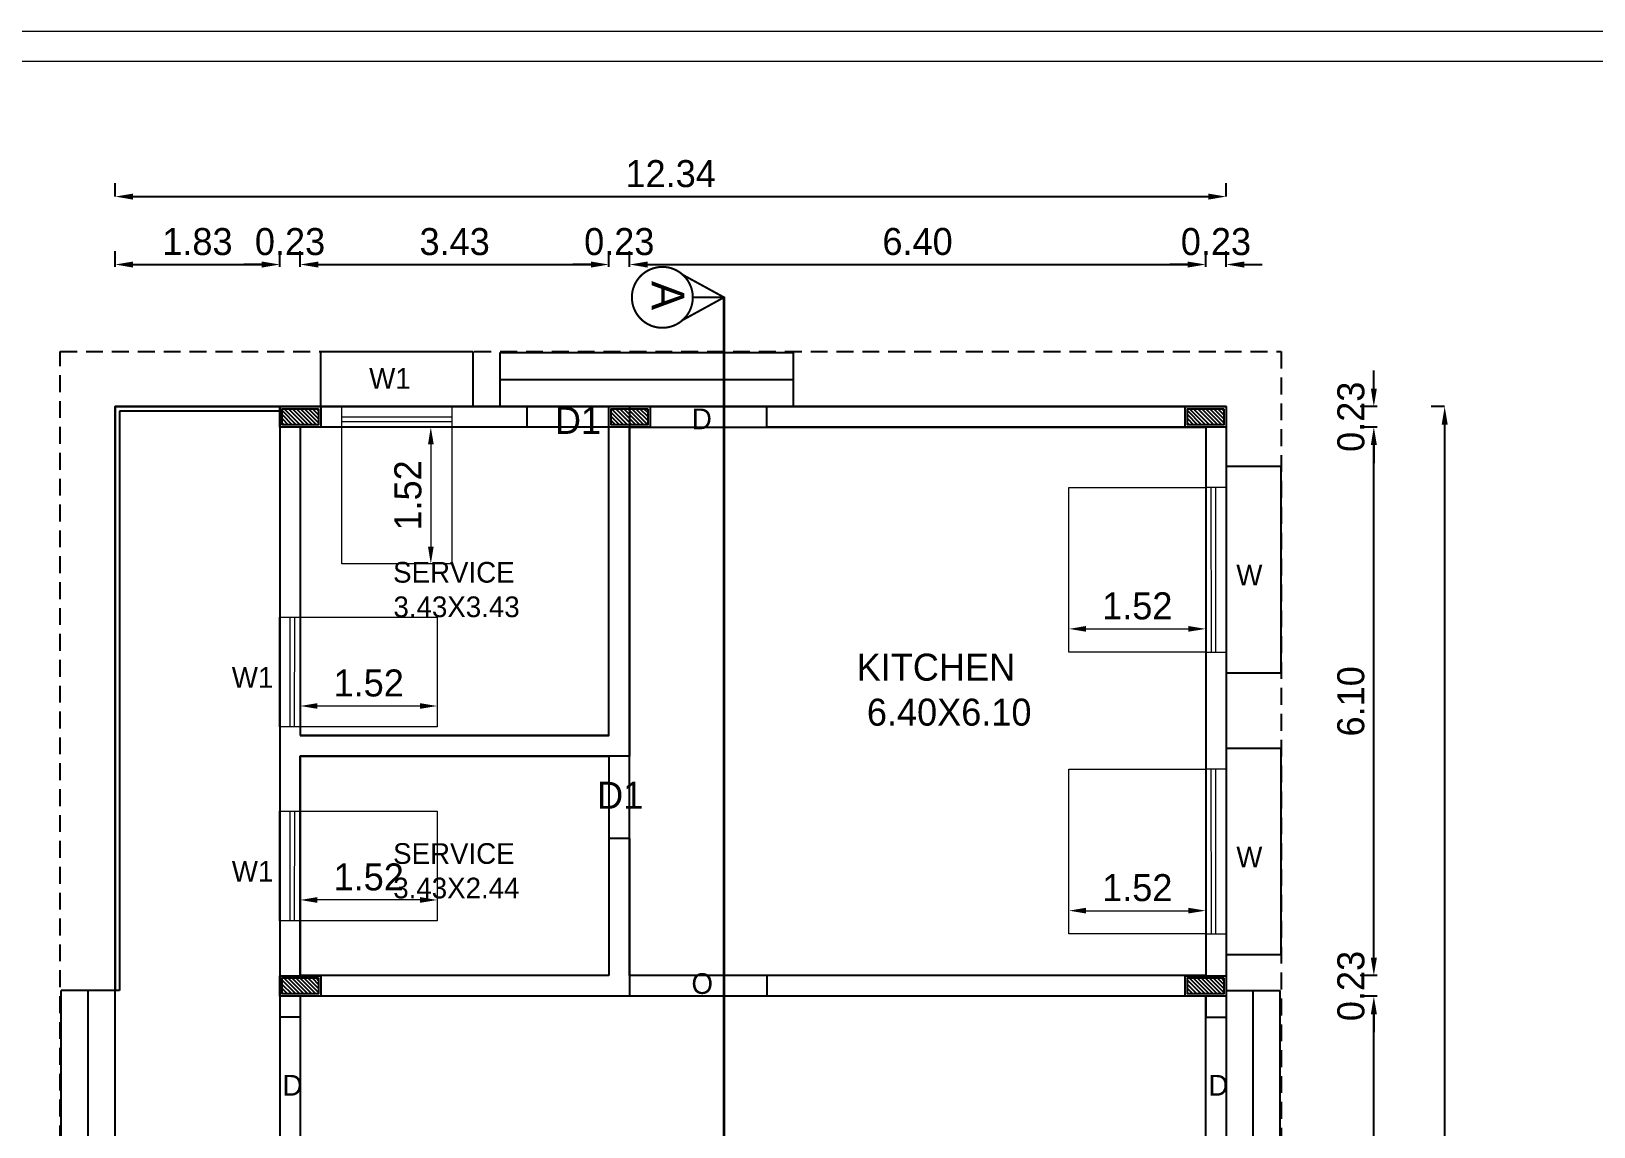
# Model space of a CAD drawing. Header units: metres. Extents: x -1560488.3 to -1560394.4, y 43534.5 to 43593.3.
# Drawn here: x -1560472.46 to -1560455.1, y 43576.04 to 43588.21 of the extents above; entities that cross this region are included whole.
import ezdxf

# ---------------------------------------------------------------- set-up
doc = ezdxf.new("R2010")
doc.units = ezdxf.units.M
doc.header["$LTSCALE"] = 750
doc.header["$MEASUREMENT"] = 0
doc.header["$PDMODE"] = 35
doc.header["$PDSIZE"] = 50
doc.linetypes.add('CENTERX2', pattern=[4, 2.5, -0.5, 0.5, -0.5])
doc.linetypes.add('DASHED2', pattern=[0.375, 0.25, -0.125])
doc.layers.get('0').update_dxf_attribs({"lineweight": 5})
doc.layers.get('Defpoints').update_dxf_attribs({"lineweight": 0})
for name, color, linetype in [('A-ANNO-TEXT01', 255, 'Continuous'), ('BLK_1_FLR_0_CARPET_AREA', 10, 'Continuous'), ('BLK_1_FLR_0_REGULAR_ROOM_2', 117, 'Continuous'), ('BLK_1_FLR_0_REGULAR_ROOM_7', 117, 'Continuous'), ('BLK_1_FLR_0_REGULAR_ROOM_8', 117, 'Continuous'), ('BLK_1_FLR_0_REGULAR_ROOM_9', 117, 'Continuous'), ('LINE', 7, 'Continuous'), ('Room Text -01', 7, 'Continuous'), ('Site Boundry', 3, 'Continuous'), ('TEX', 6, 'Continuous'), ('window', 3, 'Continuous')]:
    doc.layers.add(name, color=color, linetype=linetype)
doc.layers.add('BLK_1_COVERED_AREA', color=140, linetype='Continuous', plot=False)
doc.layers.add('BLK_1_FLR_0_BLT_UP_AREA', color=8, linetype='Continuous', plot=False)
for name, color, linetype, lineweight in [('BLK_1_FLR_0_ROOM_7_LIGHT_VENTILATION_1', 232, 'Continuous', 0), ('BLK_1_FLR_0_ROOM_7_LIGHT_VENTILATION_2', 232, 'Continuous', 0), ('BLK_1_FLR_0_ROOM_8_LIGHT_VENTILATION_1', 232, 'Continuous', 0), ('BLK_1_FLR_0_ROOM_8_LIGHT_VENTILATION_2', 232, 'Continuous', 0), ('BLK_1_FLR_0_ROOM_9_LIGHT_VENTILATION_1', 232, 'Continuous', 0), ('column', 242, 'Continuous', 25), ('JOI', 7, 'Continuous', 5)]:
    doc.layers.add(name, color=color, linetype=linetype, lineweight=lineweight)
doc.styles.add('outer', font='BKANT.TTF')
doc.dimstyles.new('Banu', dxfattribs={"dimtxt": 0.3, "dimasz": 0.1905, "dimexe": 1, "dimexo": 1, "dimgap": 0.1, "dimtad": 1, "dimzin": 1, "dimdsep": 46, "dimtxsty": 'outer', "dimcen": 0.15, "dimdle": 1, "dimse1": 1, "dimse2": 1, "dimclrd": 256, "dimclre": 256, "dimclrt": 256, "dimadec": 0, "dimazin": 0, "dimtfac": 1, "dimtix": 1, "dimtmove": 1, "dimatfit": 0, "dimfxl": 0, "dimtolj": 1, "dimtzin": 0, "dimlwd": -1, "dimlwe": -1, "dimarcsym": 0})
doc.dimstyles.new('DC', dxfattribs={"dimtxt": 0.3, "dimasz": 0.2, "dimexe": 0.15, "dimexo": 0.15, "dimgap": 0.1, "dimtad": 1, "dimzin": 1, "dimdsep": 46, "dimtxsty": 'outer', "dimcen": 0.1, "dimdle": 1, "dimse1": 1, "dimse2": 1, "dimsd1": 1, "dimsd2": 1, "dimclrd": 8, "dimclre": 8, "dimclrt": 7, "dimadec": 0, "dimazin": 0, "dimtfac": 1, "dimtix": 1, "dimtofl": 0, "dimtmove": 2, "dimatfit": 0, "dimfxl": 0, "dimtolj": 1, "dimtzin": 0, "dimarcsym": 0})

# ---------------------------------------------------------------- blocks, each defined once
blk = doc.blocks.new('A$C67F1454E')
at = {"layer": 'JOI', "color": 32}
for p, q in [((-1.004, -0.811), (-1.002, 0.409)), ((-0.953, -0.811), (-0.951, 0.409))]:
    blk.add_line(p, q, dxfattribs=at)
blk.add_lwpolyline([(-0.89, 0.409), (-0.89, -0.811), (-1.12, -0.811), (-1.12, 0.409)], close=True, dxfattribs=at)
blk = doc.blocks.new('*D261')
at = {"color": 3, "lineweight": -2}
for p, q in [((-1560457.506, 43577.486), (-1560457.695, 43577.486)), ((-1560457.545, 43555.512), (-1560457.545, 43577.286)), ((-1560457.506, 43555.312), (-1560457.695, 43555.312))]:
    blk.add_line(p, q, dxfattribs=at)
at = {"color": 3}
for points in [[(-1560457.578, 43577.286), (-1560457.511, 43577.286), (-1560457.545, 43577.486)], [(-1560457.578, 43555.512), (-1560457.511, 43555.512), (-1560457.545, 43555.312)]]:
    blk.add_solid(points, dxfattribs=at)
at = {"layer": 'Defpoints', "color": 0}
for p in [(-1560457.545, 43577.486), (-1560457.356, 43577.486), (-1560457.356, 43555.312)]:
    blk.add_point(p, dxfattribs=at)
at = {"color": 7, "insert": (-1560457.798, 43566.399), "char_height": 0.3, "attachment_point": 5, "rotation": 90, "style": 'outer'}
blk.add_mtext('\\A1;22.17', dxfattribs=at)
blk = doc.blocks.new('*D262')
at = {"color": 3, "lineweight": -2}
for p, q in [((-1560457.545, 43577.915), (-1560457.545, 43578.115)), ((-1560457.506, 43577.715), (-1560457.695, 43577.715)), ((-1560457.506, 43577.486), (-1560457.695, 43577.486)), ((-1560457.545, 43577.286), (-1560457.545, 43577.086))]:
    blk.add_line(p, q, dxfattribs=at)
at = {"color": 3}
for points in [[(-1560457.578, 43577.915), (-1560457.511, 43577.915), (-1560457.545, 43577.715)], [(-1560457.578, 43577.286), (-1560457.511, 43577.286), (-1560457.545, 43577.486)]]:
    blk.add_solid(points, dxfattribs=at)
at = {"layer": 'Defpoints', "color": 0}
for p in [(-1560457.545, 43577.715), (-1560457.356, 43577.715), (-1560457.356, 43577.486)]:
    blk.add_point(p, dxfattribs=at)
at = {"color": 7, "insert": (-1560457.798, 43577.6), "char_height": 0.3, "attachment_point": 5, "rotation": 90, "style": 'outer'}
blk.add_mtext('\\A1;0.23', dxfattribs=at)
blk = doc.blocks.new('*D263')
at = {"color": 3, "lineweight": -2}
for p, q in [((-1560457.506, 43583.811), (-1560457.695, 43583.811)), ((-1560457.545, 43577.915), (-1560457.545, 43583.611)), ((-1560457.506, 43577.715), (-1560457.695, 43577.715))]:
    blk.add_line(p, q, dxfattribs=at)
at = {"color": 3}
for points in [[(-1560457.578, 43583.611), (-1560457.511, 43583.611), (-1560457.545, 43583.811)], [(-1560457.578, 43577.915), (-1560457.511, 43577.915), (-1560457.545, 43577.715)]]:
    blk.add_solid(points, dxfattribs=at)
at = {"layer": 'Defpoints', "color": 0}
for p in [(-1560457.545, 43583.811), (-1560457.356, 43583.811), (-1560457.356, 43577.715)]:
    blk.add_point(p, dxfattribs=at)
at = {"color": 7, "insert": (-1560457.799, 43580.763), "char_height": 0.3, "attachment_point": 5, "rotation": 90, "style": 'outer'}
blk.add_mtext('\\A1;6.10', dxfattribs=at)
blk = doc.blocks.new('*D264')
at = {"color": 3, "lineweight": -2}
for p, q in [((-1560457.545, 43584.239), (-1560457.545, 43584.439)), ((-1560457.506, 43584.039), (-1560457.695, 43584.039)), ((-1560457.506, 43583.811), (-1560457.695, 43583.811)), ((-1560457.545, 43583.611), (-1560457.545, 43583.411))]:
    blk.add_line(p, q, dxfattribs=at)
at = {"color": 3}
for points in [[(-1560457.578, 43584.239), (-1560457.511, 43584.239), (-1560457.545, 43584.039)], [(-1560457.578, 43583.611), (-1560457.511, 43583.611), (-1560457.545, 43583.811)]]:
    blk.add_solid(points, dxfattribs=at)
at = {"layer": 'Defpoints', "color": 0}
for p in [(-1560457.545, 43584.039), (-1560457.356, 43584.039), (-1560457.356, 43583.811)]:
    blk.add_point(p, dxfattribs=at)
at = {"color": 7, "insert": (-1560457.798, 43583.925), "char_height": 0.3, "attachment_point": 5, "rotation": 90, "style": 'outer'}
blk.add_mtext('\\A1;0.23', dxfattribs=at)
blk = doc.blocks.new('*D265')
at = {"color": 3, "lineweight": -2}
for p, q in [((-1560456.758, 43584.039), (-1560456.908, 43584.039)), ((-1560456.758, 43583.839), (-1560456.758, 43539.586)), ((-1560456.758, 43539.386), (-1560456.908, 43539.386))]:
    blk.add_line(p, q, dxfattribs=at)
at = {"color": 3}
for points in [[(-1560456.791, 43583.839), (-1560456.724, 43583.839), (-1560456.758, 43584.039)], [(-1560456.791, 43539.586), (-1560456.724, 43539.586), (-1560456.758, 43539.386)]]:
    blk.add_solid(points, dxfattribs=at)
at = {"layer": 'Defpoints', "color": 0}
for p in [(-1560456.758, 43584.039), (-1560456.758, 43539.386), (-1560456.758, 43539.386)]:
    blk.add_point(p, dxfattribs=at)
at = {"color": 7, "insert": (-1560457.012, 43561.713), "char_height": 0.3, "attachment_point": 5, "rotation": 90, "style": 'outer'}
blk.add_mtext('\\A1;44.65', dxfattribs=at)
blk = doc.blocks.new('*D266')
at = {"color": 3, "lineweight": -2}
for p, q in [((-1560471.529, 43585.59), (-1560471.529, 43585.767)), ((-1560469.7, 43585.59), (-1560469.7, 43585.767)), ((-1560471.329, 43585.617), (-1560469.9, 43585.617))]:
    blk.add_line(p, q, dxfattribs=at)
at = {"color": 3}
for points in [[(-1560471.329, 43585.65), (-1560471.329, 43585.583), (-1560471.529, 43585.617)], [(-1560469.9, 43585.65), (-1560469.9, 43585.583), (-1560469.7, 43585.617)]]:
    blk.add_solid(points, dxfattribs=at)
at = {"layer": 'Defpoints', "color": 0}
for p in [(-1560469.7, 43585.617), (-1560471.529, 43585.44), (-1560469.7, 43585.44)]:
    blk.add_point(p, dxfattribs=at)
at = {"color": 7, "insert": (-1560470.615, 43585.87), "char_height": 0.3, "attachment_point": 5, "style": 'outer'}
blk.add_mtext('\\A1;1.83', dxfattribs=at)
blk = doc.blocks.new('*D267')
at = {"color": 3, "lineweight": -2}
for p, q in [((-1560469.7, 43585.59), (-1560469.7, 43585.767)), ((-1560469.472, 43585.59), (-1560469.472, 43585.767)), ((-1560469.9, 43585.617), (-1560470.1, 43585.617)), ((-1560469.272, 43585.617), (-1560469.072, 43585.617))]:
    blk.add_line(p, q, dxfattribs=at)
at = {"color": 3}
for points in [[(-1560469.9, 43585.65), (-1560469.9, 43585.583), (-1560469.7, 43585.617)], [(-1560469.272, 43585.65), (-1560469.272, 43585.583), (-1560469.472, 43585.617)]]:
    blk.add_solid(points, dxfattribs=at)
at = {"layer": 'Defpoints', "color": 0}
for p in [(-1560469.472, 43585.617), (-1560469.7, 43585.44), (-1560469.472, 43585.44)]:
    blk.add_point(p, dxfattribs=at)
at = {"color": 7, "insert": (-1560469.586, 43585.87), "char_height": 0.3, "attachment_point": 5, "style": 'outer'}
blk.add_mtext('\\A1;0.23', dxfattribs=at)
blk = doc.blocks.new('*D268')
at = {"color": 3, "lineweight": -2}
for p, q in [((-1560469.472, 43585.59), (-1560469.472, 43585.767)), ((-1560466.043, 43585.59), (-1560466.043, 43585.767)), ((-1560469.272, 43585.617), (-1560466.243, 43585.617))]:
    blk.add_line(p, q, dxfattribs=at)
at = {"color": 3}
for points in [[(-1560469.272, 43585.65), (-1560469.272, 43585.583), (-1560469.472, 43585.617)], [(-1560466.243, 43585.65), (-1560466.243, 43585.583), (-1560466.043, 43585.617)]]:
    blk.add_solid(points, dxfattribs=at)
at = {"layer": 'Defpoints', "color": 0}
for p in [(-1560466.043, 43585.617), (-1560469.472, 43585.44), (-1560466.043, 43585.44)]:
    blk.add_point(p, dxfattribs=at)
at = {"color": 7, "insert": (-1560467.757, 43585.87), "char_height": 0.3, "attachment_point": 5, "style": 'outer'}
blk.add_mtext('\\A1;3.43', dxfattribs=at)
blk = doc.blocks.new('*D269')
at = {"color": 3, "lineweight": -2}
for p, q in [((-1560466.043, 43585.59), (-1560466.043, 43585.767)), ((-1560465.814, 43585.59), (-1560465.814, 43585.767)), ((-1560466.243, 43585.617), (-1560466.443, 43585.617)), ((-1560465.614, 43585.617), (-1560465.414, 43585.617))]:
    blk.add_line(p, q, dxfattribs=at)
at = {"color": 3}
for points in [[(-1560466.243, 43585.65), (-1560466.243, 43585.583), (-1560466.043, 43585.617)], [(-1560465.614, 43585.65), (-1560465.614, 43585.583), (-1560465.814, 43585.617)]]:
    blk.add_solid(points, dxfattribs=at)
at = {"layer": 'Defpoints', "color": 0}
for p in [(-1560465.814, 43585.617), (-1560466.043, 43585.44), (-1560465.814, 43585.44)]:
    blk.add_point(p, dxfattribs=at)
at = {"color": 7, "insert": (-1560465.928, 43585.87), "char_height": 0.3, "attachment_point": 5, "style": 'outer'}
blk.add_mtext('\\A1;0.23', dxfattribs=at)
blk = doc.blocks.new('*D270')
at = {"color": 3, "lineweight": -2}
for p, q in [((-1560465.814, 43585.59), (-1560465.814, 43585.767)), ((-1560459.413, 43585.59), (-1560459.413, 43585.767)), ((-1560465.614, 43585.617), (-1560459.613, 43585.617))]:
    blk.add_line(p, q, dxfattribs=at)
at = {"color": 3}
for points in [[(-1560465.614, 43585.65), (-1560465.614, 43585.583), (-1560465.814, 43585.617)], [(-1560459.613, 43585.65), (-1560459.613, 43585.583), (-1560459.413, 43585.617)]]:
    blk.add_solid(points, dxfattribs=at)
at = {"layer": 'Defpoints', "color": 0}
for p in [(-1560459.413, 43585.617), (-1560465.814, 43585.44), (-1560459.413, 43585.44)]:
    blk.add_point(p, dxfattribs=at)
at = {"color": 7, "insert": (-1560462.614, 43585.871), "char_height": 0.3, "attachment_point": 5, "style": 'outer'}
blk.add_mtext('\\A1;6.40', dxfattribs=at)
blk = doc.blocks.new('*D271')
at = {"color": 3, "lineweight": -2}
for p, q in [((-1560459.413, 43585.59), (-1560459.413, 43585.767)), ((-1560459.185, 43585.59), (-1560459.185, 43585.767)), ((-1560459.613, 43585.617), (-1560459.813, 43585.617)), ((-1560458.985, 43585.617), (-1560458.785, 43585.617))]:
    blk.add_line(p, q, dxfattribs=at)
at = {"color": 3}
for points in [[(-1560459.613, 43585.65), (-1560459.613, 43585.583), (-1560459.413, 43585.617)], [(-1560458.985, 43585.65), (-1560458.985, 43585.583), (-1560459.185, 43585.617)]]:
    blk.add_solid(points, dxfattribs=at)
at = {"layer": 'Defpoints', "color": 0}
for p in [(-1560459.185, 43585.617), (-1560459.413, 43585.44), (-1560459.185, 43585.44)]:
    blk.add_point(p, dxfattribs=at)
at = {"color": 7, "insert": (-1560459.299, 43585.87), "char_height": 0.3, "attachment_point": 5, "style": 'outer'}
blk.add_mtext('\\A1;0.23', dxfattribs=at)
blk = doc.blocks.new('*D272')
at = {"color": 3, "lineweight": -2}
for p, q in [((-1560471.529, 43586.372), (-1560471.529, 43586.522)), ((-1560459.185, 43586.372), (-1560459.185, 43586.522)), ((-1560471.329, 43586.372), (-1560459.385, 43586.372))]:
    blk.add_line(p, q, dxfattribs=at)
at = {"color": 3}
for points in [[(-1560471.329, 43586.405), (-1560471.329, 43586.338), (-1560471.529, 43586.372)], [(-1560459.385, 43586.405), (-1560459.385, 43586.338), (-1560459.185, 43586.372)]]:
    blk.add_solid(points, dxfattribs=at)
at = {"layer": 'Defpoints', "color": 0}
for p in [(-1560471.529, 43586.372), (-1560459.185, 43586.372), (-1560459.185, 43586.372)]:
    blk.add_point(p, dxfattribs=at)
at = {"color": 7, "insert": (-1560465.357, 43586.625), "char_height": 0.3, "attachment_point": 5, "style": 'outer'}
blk.add_mtext('\\A1;12.34', dxfattribs=at)
blk = doc.blocks.new('A$C2EFD5EC2')
h = blk.add_hatch()
h.set_pattern_fill('ANSI31', scale=0.3937)
h.set_pattern_definition([(45, (-101112.1048, 42342.7938), (-0.883881709, 0.883881709), [])])
h.paths.add_polyline_path([(-27.25, 3.84), (-34.25, 3.84), (-34.25, -12.16), (-27.25, -12.16)])
at = {"color": 1}
for points in [[(-35.25, 4.84), (-26.25, 4.84), (-26.25, -13.16), (-35.25, -13.16)], [(-34.25, 3.84), (-27.25, 3.84), (-27.25, -12.16), (-34.25, -12.16)]]:
    blk.add_lwpolyline(points, close=True, dxfattribs=at)
blk = doc.blocks.new('A$C0AC56B35')
at = {"layer": 'JOI', "color": 32}
for p, q in [((-2.617, -0.687), (-4.447, -0.685)), ((-2.617, -0.738), (-4.447, -0.736))]:
    blk.add_line(p, q, dxfattribs=at)
blk.add_lwpolyline([(-4.447, -0.624), (-2.617, -0.624), (-2.617, -0.854), (-4.447, -0.854)], close=True, dxfattribs=at)
blk = doc.blocks.new('*D349')
at = {"layer": 'BLK_1_FLR_0_ROOM_7_LIGHT_VENTILATION_1'}
blk.add_line((-1560460.743, 43578.437), (-1560459.604, 43578.437), dxfattribs=at)
for points in [[(-1560460.743, 43578.469), (-1560460.743, 43578.406), (-1560460.933, 43578.437)], [(-1560459.604, 43578.469), (-1560459.604, 43578.406), (-1560459.413, 43578.437)]]:
    blk.add_solid(points, dxfattribs=at)
at = {"layer": 'Defpoints', "color": 0}
for p in [(-1560459.413, 43578.437), (-1560460.933, 43578.18), (-1560459.413, 43578.18)]:
    blk.add_point(p, dxfattribs=at)
at = {"layer": 'BLK_1_FLR_0_ROOM_7_LIGHT_VENTILATION_1', "insert": (-1560460.173, 43578.691), "char_height": 0.3, "attachment_point": 5, "style": 'outer'}
blk.add_mtext('\\A1;1.52', dxfattribs=at)
blk = doc.blocks.new('*D350')
at = {"layer": 'BLK_1_FLR_0_ROOM_7_LIGHT_VENTILATION_2'}
blk.add_line((-1560460.743, 43581.568), (-1560459.604, 43581.568), dxfattribs=at)
for points in [[(-1560460.743, 43581.6), (-1560460.743, 43581.537), (-1560460.933, 43581.568)], [(-1560459.604, 43581.6), (-1560459.604, 43581.537), (-1560459.413, 43581.568)]]:
    blk.add_solid(points, dxfattribs=at)
at = {"layer": 'Defpoints', "color": 0}
for p in [(-1560459.413, 43581.568), (-1560460.933, 43581.311), (-1560459.413, 43581.311)]:
    blk.add_point(p, dxfattribs=at)
at = {"layer": 'BLK_1_FLR_0_ROOM_7_LIGHT_VENTILATION_2', "insert": (-1560460.173, 43581.822), "char_height": 0.3, "attachment_point": 5, "style": 'outer'}
blk.add_mtext('\\A1;1.52', dxfattribs=at)
blk = doc.blocks.new('*D351')
at = {"layer": 'BLK_1_FLR_0_ROOM_8_LIGHT_VENTILATION_1'}
blk.add_line((-1560468.022, 43583.62), (-1560468.022, 43582.481), dxfattribs=at)
for points in [[(-1560468.053, 43583.62), (-1560467.99, 43583.62), (-1560468.022, 43583.811)], [(-1560468.053, 43582.481), (-1560467.99, 43582.481), (-1560468.022, 43582.291)]]:
    blk.add_solid(points, dxfattribs=at)
at = {"layer": 'Defpoints', "color": 0}
for p in [(-1560467.79, 43583.811), (-1560468.022, 43582.291), (-1560467.79, 43582.291)]:
    blk.add_point(p, dxfattribs=at)
at = {"layer": 'BLK_1_FLR_0_ROOM_8_LIGHT_VENTILATION_1', "insert": (-1560468.275, 43583.051), "char_height": 0.3, "attachment_point": 5, "rotation": 90, "style": 'outer'}
blk.add_mtext('\\A1;1.52', dxfattribs=at)
blk = doc.blocks.new('*D352')
at = {"layer": 'BLK_1_FLR_0_ROOM_8_LIGHT_VENTILATION_2'}
blk.add_line((-1560468.142, 43580.711), (-1560469.281, 43580.711), dxfattribs=at)
for points in [[(-1560469.281, 43580.743), (-1560469.281, 43580.68), (-1560469.472, 43580.711)], [(-1560468.142, 43580.743), (-1560468.142, 43580.68), (-1560467.952, 43580.711)]]:
    blk.add_solid(points, dxfattribs=at)
at = {"layer": 'Defpoints', "color": 0}
for p in [(-1560469.472, 43580.711), (-1560469.472, 43580.479), (-1560467.952, 43580.479)]:
    blk.add_point(p, dxfattribs=at)
at = {"layer": 'BLK_1_FLR_0_ROOM_8_LIGHT_VENTILATION_2', "insert": (-1560468.712, 43580.965), "char_height": 0.3, "attachment_point": 5, "style": 'outer'}
blk.add_mtext('\\A1;1.52', dxfattribs=at)
blk = doc.blocks.new('*D353')
at = {"layer": 'BLK_1_FLR_0_ROOM_9_LIGHT_VENTILATION_1'}
blk.add_line((-1560468.142, 43578.556), (-1560469.281, 43578.556), dxfattribs=at)
for points in [[(-1560469.281, 43578.588), (-1560469.281, 43578.524), (-1560469.472, 43578.556)], [(-1560468.142, 43578.588), (-1560468.142, 43578.524), (-1560467.952, 43578.556)]]:
    blk.add_solid(points, dxfattribs=at)
at = {"layer": 'Defpoints', "color": 0}
for p in [(-1560469.472, 43578.556), (-1560469.472, 43578.324), (-1560467.952, 43578.324)]:
    blk.add_point(p, dxfattribs=at)
at = {"layer": 'BLK_1_FLR_0_ROOM_9_LIGHT_VENTILATION_1', "insert": (-1560468.712, 43578.81), "char_height": 0.3, "attachment_point": 5, "style": 'outer'}
blk.add_mtext('\\A1;1.52', dxfattribs=at)

msp = doc.modelspace()

# ---------------------------------------------------------------- linework, layer by layer
for points in [[(-1560488.3, 43588.209), (-1560394.418, 43588.209), (-1560394.418, 43534.537), (-1560488.3, 43534.537)], [(-1560487.968, 43587.877), (-1560394.75, 43587.877), (-1560394.75, 43534.869), (-1560487.968, 43534.869)]]:
    msp.add_lwpolyline(points, close=True)
at = {"layer": 'BLK_1_COVERED_AREA'}
msp.add_lwpolyline([(-1560471.529, 43584.039), (-1560459.185, 43584.039), (-1560459.185, 43539.386), (-1560482.345, 43539.386), (-1560482.345, 43553.864), (-1560474.877, 43553.864), (-1560474.877, 43554.774), (-1560472.439, 43557.065), (-1560471.529, 43557.065)], close=True, dxfattribs=at)
at = {"layer": 'BLK_1_FLR_0_BLT_UP_AREA', "color": 8}
msp.add_lwpolyline([(-1560459.185, 43584.039), (-1560459.185, 43584.039), (-1560459.185, 43539.386), (-1560482.345, 43539.386), (-1560482.345, 43553.864), (-1560474.877, 43553.864), (-1560474.877, 43554.774), (-1560472.439, 43557.065), (-1560471.529, 43557.065), (-1560471.529, 43584.039), (-1560459.185, 43584.039)], close=True, dxfattribs=at)
at = {"layer": 'BLK_1_FLR_0_CARPET_AREA', "color": 25}
for points in [[(-1560471.529, 43584.039), (-1560469.7, 43584.039), (-1560469.7, 43552.035), (-1560482.345, 43552.035), (-1560482.345, 43553.864), (-1560474.877, 43553.864), (-1560474.877, 43554.774), (-1560472.439, 43557.065), (-1560471.529, 43557.065)], [(-1560469.472, 43580.382), (-1560466.043, 43580.382), (-1560466.043, 43583.811), (-1560469.472, 43583.811)], [(-1560459.413, 43577.715), (-1560465.814, 43577.715), (-1560465.814, 43583.811), (-1560459.413, 43583.811)], [(-1560466.043, 43577.715), (-1560469.472, 43577.715), (-1560469.472, 43580.153), (-1560466.043, 43580.153)], [(-1560469.472, 43555.312), (-1560459.413, 43555.312), (-1560459.413, 43577.486), (-1560469.472, 43577.486)]]:
    msp.add_lwpolyline(points, close=True, dxfattribs=at)
at = {"layer": 'BLK_1_FLR_0_REGULAR_ROOM_2', "color": 2}
msp.add_lwpolyline([(-1560469.472, 43555.312), (-1560459.413, 43555.312), (-1560459.413, 43577.486), (-1560469.472, 43577.486)], close=True, dxfattribs=at)
at = {"layer": 'BLK_1_FLR_0_REGULAR_ROOM_7', "color": 2}
msp.add_lwpolyline([(-1560459.413, 43577.715), (-1560465.814, 43577.715), (-1560465.814, 43583.811), (-1560459.413, 43583.811)], close=True, dxfattribs=at)
at = {"layer": 'BLK_1_FLR_0_REGULAR_ROOM_8', "color": 2}
msp.add_lwpolyline([(-1560469.472, 43580.382), (-1560466.043, 43580.382), (-1560466.043, 43583.811), (-1560469.472, 43583.811)], close=True, dxfattribs=at)
at = {"layer": 'BLK_1_FLR_0_REGULAR_ROOM_9', "color": 2}
msp.add_lwpolyline([(-1560466.043, 43577.715), (-1560469.472, 43577.715), (-1560469.472, 43580.153), (-1560466.043, 43580.153)], close=True, dxfattribs=at)
at = {"layer": 'BLK_1_FLR_0_ROOM_7_LIGHT_VENTILATION_1'}
msp.add_lwpolyline([(-1560459.413, 43580.01), (-1560459.413, 43578.18), (-1560460.933, 43578.18), (-1560460.933, 43580.01)], close=True, dxfattribs=at)
at = {"layer": 'BLK_1_FLR_0_ROOM_7_LIGHT_VENTILATION_2'}
msp.add_lwpolyline([(-1560459.413, 43583.141), (-1560459.413, 43581.311), (-1560460.933, 43581.311), (-1560460.933, 43583.141)], close=True, dxfattribs=at)
at = {"layer": 'BLK_1_FLR_0_ROOM_8_LIGHT_VENTILATION_1'}
msp.add_lwpolyline([(-1560469.01, 43583.811), (-1560467.79, 43583.811), (-1560467.79, 43582.291), (-1560469.01, 43582.291)], close=True, dxfattribs=at)
at = {"layer": 'BLK_1_FLR_0_ROOM_8_LIGHT_VENTILATION_2'}
msp.add_lwpolyline([(-1560467.952, 43581.699), (-1560467.952, 43580.479), (-1560469.472, 43580.479), (-1560469.472, 43581.699)], close=True, dxfattribs=at)
at = {"layer": 'BLK_1_FLR_0_ROOM_9_LIGHT_VENTILATION_1'}
msp.add_lwpolyline([(-1560467.952, 43579.544), (-1560467.952, 43578.324), (-1560469.472, 43578.324), (-1560469.472, 43579.544)], close=True, dxfattribs=at)
at = {"layer": 'LINE', "linetype": 'CENTERX2', "lineweight": 30, "ltscale": 0.5, "const_width": 0.0225}
msp.add_lwpolyline([(-1560465.111, 43585.252, -1), (-1560465.788, 43585.252, -1), (-1560465.111, 43585.252, -1)], format="xyb", dxfattribs=at)
at = {"layer": 'LINE', "linetype": 'CENTERX2', "lineweight": 30, "ltscale": 0.5}
for points, const_width in [([(-1560465.236, 43585.51), (-1560464.764, 43585.252)], 0.0225), ([(-1560465.236, 43584.993), (-1560464.764, 43585.252)], 0.0225), ([(-1560464.764, 43585.252), (-1560465.111, 43585.252)], 0.0225), ([(-1560464.764, 43585.259), (-1560464.764, 43537.6)], 0.03)]:
    msp.add_lwpolyline(points, dxfattribs=dict(at, const_width=const_width))
at = {"layer": 'Site Boundry', "color": 7, "linetype": 'Continuous', "ltscale": 5}
for p, q in [((-1560467.253, 43584.039), (-1560467.253, 43584.639)), ((-1560467.253, 43584.639), (-1560463.994, 43584.639)), ((-1560463.994, 43584.039), (-1560463.994, 43584.639)), ((-1560467.253, 43584.339), (-1560463.994, 43584.339)), ((-1560466.953, 43584.039), (-1560469.7, 43584.039)), ((-1560469.7, 43584.039), (-1560469.7, 43577.255)), ((-1560463.994, 43584.039), (-1560467.253, 43584.039)), ((-1560466.953, 43583.811), (-1560466.953, 43584.039)), ((-1560465.814, 43584.039), (-1560466.043, 43584.039)), ((-1560466.043, 43580.382), (-1560466.043, 43584.039)), ((-1560465.814, 43584.039), (-1560465.814, 43580.153)), ((-1560459.185, 43584.039), (-1560464.294, 43584.039)), ((-1560464.294, 43584.039), (-1560464.294, 43583.811)), ((-1560459.185, 43584.039), (-1560459.185, 43557.061)), ((-1560469.472, 43583.811), (-1560469.472, 43580.382)), ((-1560466.953, 43583.811), (-1560469.472, 43583.811)), ((-1560459.413, 43583.811), (-1560464.294, 43583.811)), ((-1560459.413, 43583.811), (-1560459.413, 43577.715)), ((-1560466.043, 43580.382), (-1560469.472, 43580.382)), ((-1560469.472, 43580.153), (-1560469.472, 43577.715)), ((-1560465.814, 43580.153), (-1560469.472, 43580.153)), ((-1560466.043, 43579.239), (-1560466.043, 43577.715)), ((-1560465.814, 43579.239), (-1560466.043, 43579.239)), ((-1560465.814, 43579.239), (-1560465.814, 43577.486)), ((-1560466.043, 43577.715), (-1560469.472, 43577.715)), ((-1560459.413, 43577.715), (-1560464.29, 43577.715)), ((-1560464.29, 43577.715), (-1560464.29, 43577.486)), ((-1560471.479, 43577.551), (-1560472.129, 43577.551)), ((-1560472.129, 43575.427), (-1560472.129, 43577.551)), ((-1560471.829, 43575.427), (-1560471.829, 43577.551)), ((-1560471.529, 43575.427), (-1560471.529, 43577.551)), ((-1560469.472, 43577.486), (-1560469.472, 43577.255)), ((-1560465.814, 43577.486), (-1560469.472, 43577.486)), ((-1560459.413, 43577.486), (-1560464.29, 43577.486)), ((-1560459.413, 43577.486), (-1560459.413, 43577.251)), ((-1560459.185, 43577.551), (-1560458.585, 43577.551)), ((-1560458.885, 43575.427), (-1560458.885, 43577.551)), ((-1560458.585, 43575.427), (-1560458.585, 43577.551)), ((-1560469.472, 43577.255), (-1560469.7, 43577.255)), ((-1560459.185, 43577.251), (-1560459.413, 43577.251))]:
    msp.add_line(p, q, dxfattribs=at)
at = {"layer": 'Site Boundry', "color": 1, "linetype": 'Continuous', "ltscale": 5}
for p, q in [((-1560471.529, 43584.039), (-1560471.529, 43577.551)), ((-1560469.7, 43584.039), (-1560471.529, 43584.039)), ((-1560471.479, 43583.989), (-1560471.479, 43577.551)), ((-1560469.7, 43583.989), (-1560471.479, 43583.989))]:
    msp.add_line(p, q, dxfattribs=at)
at = {"layer": 'TEX', "linetype": 'DASHED2', "ltscale": 0.001}
msp.add_lwpolyline([(-1560458.575, 43584.649), (-1560458.575, 43538.776), (-1560482.955, 43538.776), (-1560482.955, 43554.474), (-1560477, 43554.474), (-1560477, 43555.731), (-1560473.346, 43559.187), (-1560472.139, 43559.187), (-1560472.139, 43584.649)], close=True, dxfattribs=at)
at = {"layer": 'TEX', "linetype": 'DASHED2'}
for points in [[(-1560469.245, 43584.041), (-1560469.245, 43584.651), (-1560467.555, 43584.651), (-1560467.555, 43584.041)], [(-1560459.183, 43581.081), (-1560458.573, 43581.081), (-1560458.573, 43583.371), (-1560459.183, 43583.371)], [(-1560459.183, 43577.95), (-1560458.573, 43577.95), (-1560458.573, 43580.24), (-1560459.183, 43580.24)]]:
    msp.add_lwpolyline(points, dxfattribs=at)

# ---------------------------------------------------------------- block references
at = {"color": 22, "rotation": 270}
msp.add_blockref('A$C67F1454E', (-1560468.199, 43582.921), dxfattribs=at)
at = {"color": 22}
for p in [(-1560468.582, 43581.29), (-1560468.582, 43579.135)]:
    msp.add_blockref('A$C67F1454E', p, dxfattribs=at)
at = {"layer": 'column', "color": 3, "linetype": 'Continuous', "xscale": 0.0254, "yscale": 0.0254, "zscale": 0.0254, "rotation": 270}
for p in [(-1560469.366, 43583.144), (-1560465.709, 43583.144), (-1560459.308, 43583.144), (-1560469.366, 43576.819), (-1560459.308, 43576.819)]:
    msp.add_blockref('A$C2EFD5EC2', p, dxfattribs=at)
at = {"layer": 'window', "linetype": 'ByBlock', "xscale": -1, "rotation": 90}
for p in [(-1560460.037, 43578.694), (-1560460.037, 43575.563)]:
    msp.add_blockref('A$C0AC56B35', p, dxfattribs=at)

# ---------------------------------------------------------------- texts
at = {"layer": 'A-ANNO-TEXT01', "color": 2, "attachment_point": 1, "style": 'outer'}
for s, width, insert, char_height in [('{\\W0.679398; }W1', 0.58051, (-1560468.765, 43584.466), 0.23), ('{\\W6.76385;  }D1', 3.42075, (-1560468.151, 43584.035), 0.3), ('{\\W1.66723; }D', 0.51113, (-1560465.264, 43584.017), 0.23), ('{\\W3.570647; }SERVICE\\P{\\W3.616546; }3.43X3.43', 1.95433, (-1560468.746, 43582.312), 0.23), ('{\\W1.558304; }W', 0.58051, (-1560459.206, 43582.281), 0.23), ('{\\W6.670272; }KITCHEN\\P{\\W7.685897; }6.40X6.10', 3.42075, (-1560464.034, 43581.293), 0.3), ('{\\W0.679398; }W1', 0.58051, (-1560470.291, 43581.144), 0.23), ('{\\W6.76385;  }D1', 3.42075, (-1560467.682, 43579.869), 0.3), ('{\\W3.570647; }SERVICE\\P{\\W3.591155; }3.43X2.44', 1.95433, (-1560468.746, 43579.187), 0.23), ('{\\W1.558304; }W', 0.58051, (-1560459.206, 43579.15), 0.23), ('{\\W0.679398; }W1', 0.58051, (-1560470.291, 43578.989), 0.23), ('{\\W1.615472; }O', 0.51113, (-1560465.264, 43577.742), 0.23), ('{\\W1.66723; }D', 0.51113, (-1560469.812, 43576.612), 0.23), ('{\\W1.66723; }D', 0.51113, (-1560459.525, 43576.612), 0.23)]:
    msp.add_mtext_dynamic_manual_height_columns(s, width=width, gutter_width=955.487, heights=[0], dxfattribs=dict(at, insert=insert, char_height=char_height))
at = {"layer": 'Room Text -01', "color": 0, "lineweight": 18, "ltscale": 10, "insert": (-1560465.569, 43585.739), "char_height": 0.36387, "width": 0.97405, "attachment_point": 7, "rotation": 270, "style": 'outer'}
msp.add_mtext('{\\W2.251956; }A', dxfattribs=at)

# ---------------------------------------------------------------- dimensions: what is measured, and where the dimension line sits
at = {"color": 4}
for p1, p2, picture, middle in [((-1560471.529, 43586.372), (-1560459.185, 43586.372), '*D272', (-1560465.357, 43586.625)), ((-1560456.758, 43584.039), (-1560456.758, 43539.386), '*D265', (-1560457.012, 43561.713))]:
    dim = msp.add_aligned_dim(p1=p1, p2=p2, distance=0, dimstyle='DC', override={"dimpost": '\\X', "dimse1": 0, "dimse2": 0, "dimsd1": 0, "dimsd2": 0, "dimclrd": 3, "dimclre": 3}, dxfattribs=at)
    dim.commit()
    dim.dimension.update_dxf_attribs({"geometry": picture, "text_midpoint": middle})
for base, p1, p2, picture, middle in [((-1560469.7, 43585.617), (-1560471.529, 43585.44), (-1560469.7, 43585.44), '*D266', (-1560470.615, 43585.87)), ((-1560469.472, 43585.617), (-1560469.7, 43585.44), (-1560469.472, 43585.44), '*D267', (-1560469.586, 43585.87)), ((-1560466.043, 43585.617), (-1560469.472, 43585.44), (-1560466.043, 43585.44), '*D268', (-1560467.757, 43585.87)), ((-1560465.814, 43585.617), (-1560466.043, 43585.44), (-1560465.814, 43585.44), '*D269', (-1560465.928, 43585.87)), ((-1560459.413, 43585.617), (-1560465.814, 43585.44), (-1560459.413, 43585.44), '*D270', (-1560462.614, 43585.871)), ((-1560459.185, 43585.617), (-1560459.413, 43585.44), (-1560459.185, 43585.44), '*D271', (-1560459.299, 43585.87))]:
    dim = msp.add_linear_dim(base=base, p1=p1, p2=p2, dimstyle='DC', override={"dimpost": '\\X', "dimse1": 0, "dimse2": 0, "dimsd1": 0, "dimsd2": 0, "dimclrd": 3, "dimclre": 3}, dxfattribs=at)
    dim.commit()
    dim.dimension.update_dxf_attribs({"geometry": picture, "text_midpoint": middle})
for base, p1, p2, picture, middle in [((-1560457.545, 43584.039), (-1560457.356, 43583.811), (-1560457.356, 43584.039), '*D264', (-1560457.798, 43583.925)), ((-1560457.545, 43583.811), (-1560457.356, 43577.715), (-1560457.356, 43583.811), '*D263', (-1560457.799, 43580.763)), ((-1560457.545, 43577.715), (-1560457.356, 43577.486), (-1560457.356, 43577.715), '*D262', (-1560457.798, 43577.6)), ((-1560457.545, 43577.486), (-1560457.356, 43555.312), (-1560457.356, 43577.486), '*D261', (-1560457.798, 43566.399))]:
    dim = msp.add_linear_dim(base=base, p1=p1, p2=p2, angle=270, dimstyle='DC', override={"dimpost": '\\X', "dimse1": 0, "dimse2": 0, "dimsd1": 0, "dimsd2": 0, "dimclrd": 3, "dimclre": 3}, dxfattribs=at)
    dim.commit()
    dim.dimension.update_dxf_attribs({"geometry": picture, "text_midpoint": middle})
at = {"layer": 'BLK_1_FLR_0_ROOM_7_LIGHT_VENTILATION_1'}
dim = msp.add_aligned_dim(p1=(-1560460.933, 43578.18), p2=(-1560459.413, 43578.18), distance=0.257, dimstyle='Banu', override={"dimfxl": 0.15, "dimfxlon": 1, "dimarcsym": 1}, dxfattribs=at)
dim.commit()
dim.dimension.update_dxf_attribs({"geometry": '*D349', "text_midpoint": (-1560460.173, 43578.691)})
at = {"layer": 'BLK_1_FLR_0_ROOM_7_LIGHT_VENTILATION_2'}
dim = msp.add_aligned_dim(p1=(-1560460.933, 43581.311), p2=(-1560459.413, 43581.311), distance=0.257, dimstyle='Banu', override={"dimfxl": 0.15, "dimfxlon": 1, "dimarcsym": 1}, dxfattribs=at)
dim.commit()
dim.dimension.update_dxf_attribs({"geometry": '*D350', "text_midpoint": (-1560460.173, 43581.822)})
at = {"layer": 'BLK_1_FLR_0_ROOM_8_LIGHT_VENTILATION_1'}
dim = msp.add_aligned_dim(p1=(-1560467.79, 43583.811), p2=(-1560467.79, 43582.291), distance=-0.232, dimstyle='Banu', override={"dimfxl": 0.15, "dimfxlon": 1, "dimarcsym": 1}, dxfattribs=at)
dim.commit()
dim.dimension.update_dxf_attribs({"geometry": '*D351', "text_midpoint": (-1560468.275, 43583.051)})
at = {"layer": 'BLK_1_FLR_0_ROOM_8_LIGHT_VENTILATION_2'}
dim = msp.add_aligned_dim(p1=(-1560467.952, 43580.479), p2=(-1560469.472, 43580.479), distance=-0.232, dimstyle='Banu', override={"dimfxl": 0.15, "dimfxlon": 1, "dimarcsym": 1}, dxfattribs=at)
dim.commit()
dim.dimension.update_dxf_attribs({"geometry": '*D352', "text_midpoint": (-1560468.712, 43580.965)})
at = {"layer": 'BLK_1_FLR_0_ROOM_9_LIGHT_VENTILATION_1'}
dim = msp.add_aligned_dim(p1=(-1560467.952, 43578.324), p2=(-1560469.472, 43578.324), distance=-0.232, dimstyle='Banu', override={"dimfxl": 0.15, "dimfxlon": 1, "dimarcsym": 1}, dxfattribs=at)
dim.commit()
dim.dimension.update_dxf_attribs({"geometry": '*D353', "text_midpoint": (-1560468.712, 43578.81)})

doc.saveas('drawing.dxf')
